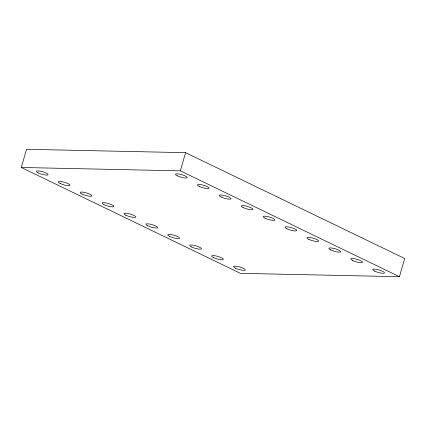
<?xml version="1.0" encoding="UTF-8"?>
<svg xmlns="http://www.w3.org/2000/svg" width="426" height="426" viewBox="0 0 426 426"><rect width="100%" height="100%" fill="white"/><g stroke="black" fill="none" stroke-linecap="round" stroke-linejoin="round"><path stroke-width="0.64" d="M21.3 167.482L26.545 149.308L185.592 152.668L404.7 258.518L399.455 276.692L240.408 273.332L21.3 167.482L180.347 170.842L399.455 276.692M180.347 170.842L185.592 152.668M38.218 172.903A6.145 1.31 16.1 0 0 47.978 174.862A6.145 1.31 16.1 0 0 40.39 171.193A6.145 1.31 16.1 0 0 38.218 172.903M60.13 183.489A6.145 1.31 16.1 0 0 69.891 185.443A6.145 1.31 16.1 0 0 62.297 181.78A6.145 1.31 16.1 0 0 60.13 183.489M82.042 194.07A6.145 1.31 16.1 0 0 91.803 196.029A6.145 1.31 16.1 0 0 84.21 192.366A6.145 1.31 16.1 0 0 82.042 194.07M103.955 204.656A6.145 1.31 16.1 0 0 113.71 206.615A6.145 1.31 16.1 0 0 106.122 202.952A6.145 1.31 16.1 0 0 103.955 204.656M125.862 215.242A6.145 1.31 16.1 0 0 135.622 217.201A6.145 1.31 16.1 0 0 128.034 213.532A6.145 1.31 16.1 0 0 125.862 215.242M147.774 225.828A6.145 1.31 16.1 0 0 157.535 227.788A6.145 1.31 16.1 0 0 149.941 224.119A6.145 1.31 16.1 0 0 147.774 225.828M169.686 236.414A6.145 1.31 16.1 0 0 179.447 238.374A6.145 1.31 16.1 0 0 171.854 234.705A6.145 1.31 16.1 0 0 169.686 236.414M191.599 247A6.145 1.31 16.1 0 0 201.354 248.954A6.145 1.31 16.1 0 0 193.766 245.291A6.145 1.31 16.1 0 0 191.599 247M213.506 257.581A6.145 1.31 16.1 0 0 223.267 259.54A6.145 1.31 16.1 0 0 215.678 255.877A6.145 1.31 16.1 0 0 213.506 257.581M235.418 268.167A6.145 1.31 16.1 0 0 245.179 270.127A6.145 1.31 16.1 0 0 237.586 266.463A6.145 1.31 16.1 0 0 235.418 268.167M177.381 175.837A6.145 1.31 16.1 0 0 187.142 177.796A6.145 1.31 16.1 0 0 179.554 174.133A6.145 1.31 16.1 0 0 177.381 175.837M199.293 186.423A6.145 1.31 16.1 0 0 209.054 188.383A6.145 1.31 16.1 0 0 201.466 184.719A6.145 1.31 16.1 0 0 199.293 186.423M221.206 197.009A6.145 1.31 16.1 0 0 230.967 198.969A6.145 1.31 16.1 0 0 223.373 195.3A6.145 1.31 16.1 0 0 221.206 197.009M243.118 207.595A6.145 1.31 16.1 0 0 252.874 209.555A6.145 1.31 16.1 0 0 245.285 205.886A6.145 1.31 16.1 0 0 243.118 207.595M265.025 218.181A6.145 1.31 16.1 0 0 274.786 220.141A6.145 1.31 16.1 0 0 267.198 216.472A6.145 1.31 16.1 0 0 265.025 218.181M286.938 228.767A6.145 1.31 16.1 0 0 296.698 230.722A6.145 1.31 16.1 0 0 289.105 227.058A6.145 1.31 16.1 0 0 286.938 228.767M308.85 239.348A6.145 1.31 16.1 0 0 318.611 241.308A6.145 1.31 16.1 0 0 311.017 237.644A6.145 1.31 16.1 0 0 308.85 239.348M330.762 249.934A6.145 1.31 16.1 0 0 340.518 251.894A6.145 1.31 16.1 0 0 332.93 248.23A6.145 1.31 16.1 0 0 330.762 249.934M352.669 260.52A6.145 1.31 16.1 0 0 362.43 262.48A6.145 1.31 16.1 0 0 354.842 258.811A6.145 1.31 16.1 0 0 352.669 260.52M374.582 271.106A6.145 1.31 16.1 0 0 384.343 273.066A6.145 1.31 16.1 0 0 376.749 269.397A6.145 1.31 16.1 0 0 374.582 271.106"/></g></svg>
